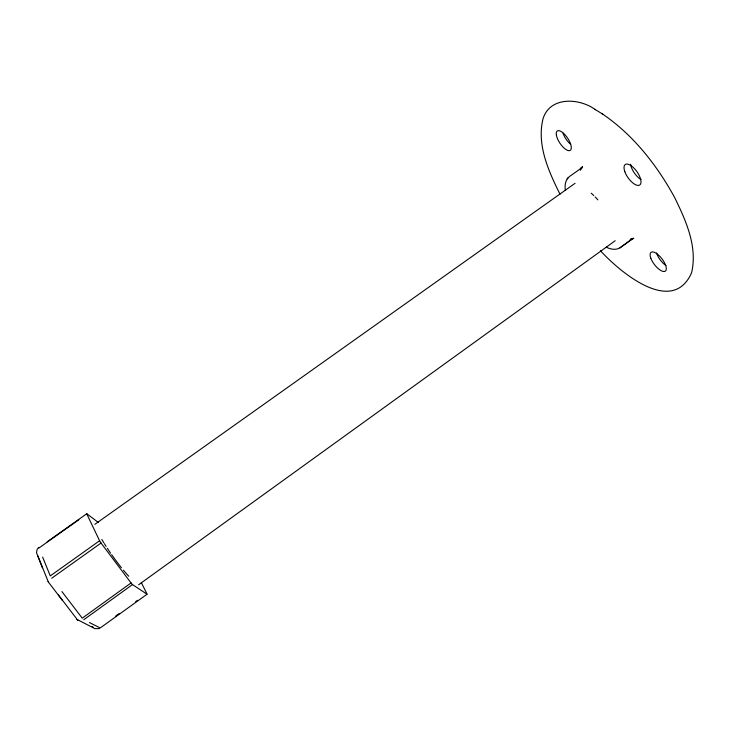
<?xml version="1.0" encoding="UTF-8"?>
<svg xmlns="http://www.w3.org/2000/svg" width="730" height="730" viewBox="0 0 730 730"><rect width="100%" height="100%" fill="white"/><g stroke="black" fill="none" stroke-linecap="round" stroke-linejoin="round"><path stroke-width="1.09" d="M580.368 170.044L581.007 168.055L580.405 169.816L582.449 166.869L580.195 169.305L582.449 166.869M581.162 168.265L582.294 167.462L569.765 176.304C565.321 179.361 564.6 185.393 565.339 190.347M568.214 177.691L567.128 178.95M38.809 547.445L37.175 549.261L36.509 552.674L42.367 567.748M619.943 247.853L633.102 238.318L619.943 247.853C615.682 250.427 610.335 249.222 606.137 247.132M115.659 616.102L119.346 613.437M135.716 601.584L137.441 600.334M141.301 582.531L147.095 594.202L100.22 627.955L89.407 622.535M146.912 594.156L132.504 584.575L131.044 582.96L82.244 618.155L61.931 591.601M83.786 619.715L132.504 584.575M138.609 584.803L615.189 240.736M51.702 578.233L101.05 543.038L131.044 582.96M98.258 522.415L86.605 513.582L99.59 540.757L50.279 575.906L42.623 557.118M47.14 541.806L86.843 513.692M38.918 548.02L78.803 519.778M94.854 524.341L575.067 183.303M631.97 239.139L630.693 239.732L633.786 238.318L630.373 239.376L632.244 239.367L630.173 239.367M99.353 628.594L94.854 628.612L77.042 619.451M595.488 109.71C579.657 98.03 550.082 96.068 543.056 118.68C536.514 144.786 548.604 171.249 560.001 194.216M602.277 113.844C633.092 134.74 656.754 164.834 674.502 197.264C685.798 220.296 697.789 246.63 691.575 272.801C672.22 316.628 619.131 271.25 600.37 250.645M594.841 109.317L602.87 114.199M58.427 595.005L76.677 618.821M48.043 581.637L62.515 600.525M101.05 543.038L99.59 540.757M37.732 555.603L48.226 581.701M591.245 193.222A33.27 12.675 54.4 0 1 593.745 195.53M595.123 196.918A33.27 12.675 54.4 0 1 597.861 199.892M640.986 179.562A12.538 5.475 54.6 0 1 630.583 164.277M665.952 265.519A11.808 4.818 52.5 0 1 656.562 252.954M570.659 144.312A11.653 4.681 56.2 0 1 562.994 133.106M128.745 576.235A34.73 4.572 54.4 0 1 123.425 570.176M121.426 567.73A34.73 4.572 54.4 0 1 111.672 554.709M110.613 553.185A34.73 4.572 54.4 0 1 107.301 548.257M106.105 546.405A34.73 4.572 54.4 0 1 104.399 543.695M103.861 542.819A34.73 4.572 54.4 0 1 101.853 539.452M77.709 620.089L77.115 619.524L77.709 620.089M93.02 627.307L92.299 626.559L93.02 627.307M556.415 135.315A11.662 4.608 56.2 0 0 568.852 150.681A11.662 4.608 56.2 0 0 566.069 136.017A11.662 4.608 56.2 0 0 556.415 135.315M650.786 258.137A11.826 4.745 52.5 0 0 664.765 271.405A11.826 4.745 52.5 0 0 659.035 255.555A11.826 4.745 52.5 0 0 650.786 258.137M624.862 171.742A12.556 5.384 54.6 0 0 639.526 185.137A12.556 5.384 54.6 0 0 633.165 167.352A12.556 5.384 54.6 0 0 624.862 171.742"/></g></svg>
